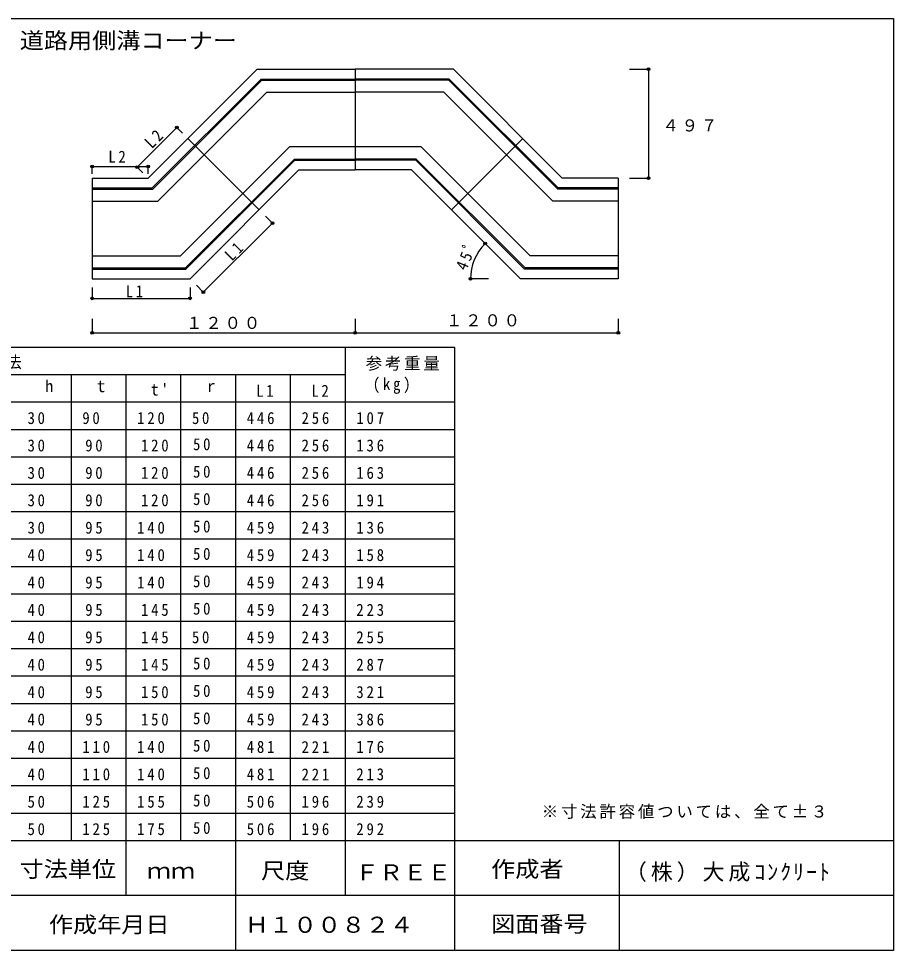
# Model space of a CAD drawing. Units: millimetres, scale not verified. Extents: x -1285 to 1215, y -900 to 800.
# Drawn here: x -381 to 1215, y -900 to 800 of the extents above; entities that cross this region are included whole.
import ezdxf
from ezdxf.enums import TextEntityAlignment as Align

# ---------------------------------------------------------------- set-up
doc = ezdxf.new("R2010")
doc.units = ezdxf.units.MM
doc.header["$LTSCALE"] = 10
doc.header["$PDMODE"] = 32
doc.header["$PDSIZE"] = 5
doc.layers.add('0-0', color=7, linetype='Continuous')
doc.styles.add('ＭＳ ゴシック', font='')
doc.styles.get('ＭＳ ゴシック').set_extended_font_data('MS Gothic')

msp = doc.modelspace()

# ---------------------------------------------------------------- linework, layer by layer
at = {"layer": '0-0'}
for p, q in [((54.07, 707.83), (-144.73, 509.03)), ((54.07, 707.83), (233.09, 707.83)), ((233.09, 707.83), (233.09, 523.83)), ((233.09, 707.83), (233.09, 523.83)), ((412.11, 707.83), (233.09, 707.83)), ((412.11, 707.83), (610.91, 509.03)), ((61.53, 689.83), (-137.27, 491.03)), ((62.36, 687.83), (-136.44, 489.03)), ((61.53, 689.83), (233.09, 689.83)), ((62.36, 687.83), (233.09, 687.83)), ((404.65, 689.83), (233.09, 689.83)), ((403.82, 687.83), (233.09, 687.83)), ((403.82, 687.83), (602.62, 489.03)), ((404.65, 689.83), (603.45, 491.03)), ((71.47, 665.83), (-127.33, 467.03)), ((71.47, 665.83), (233.09, 665.83)), ((394.71, 665.83), (233.09, 665.83)), ((394.71, 665.83), (593.51, 467.03)), ((57.64, 451.18), (-72.47, 581.29)), ((408.54, 451.18), (538.65, 581.29)), ((353.29, 565.83), (552.09, 367.03)), ((122.01, 543.83), (-76.79, 345.03)), ((122.83, 541.83), (-75.97, 343.03)), ((122.01, 543.83), (233.09, 543.83)), ((122.83, 541.83), (233.09, 541.83)), ((344.17, 543.83), (233.09, 543.83)), ((343.35, 541.83), (233.09, 541.83)), ((343.35, 541.83), (542.15, 343.03)), ((344.17, 543.83), (542.97, 345.03)), ((130.29, 523.83), (-68.51, 325.03)), ((130.29, 523.83), (233.09, 523.83)), ((335.89, 523.83), (233.09, 523.83)), ((335.89, 523.83), (534.69, 325.03)), ((-246.91, 509.03), (-144.73, 509.03)), ((713.09, 509.03), (610.91, 509.03)), ((-246.91, 491.03), (-137.27, 491.03)), ((-246.91, 489.03), (-136.44, 489.03)), ((713.09, 489.03), (602.62, 489.03)), ((713.09, 491.03), (603.45, 491.03)), ((-246.91, 467.03), (-127.33, 467.03)), ((713.09, 467.03), (593.51, 467.03)), ((-246.91, 367.03), (-85.91, 367.03)), ((713.09, 367.03), (552.09, 367.03)), ((-246.91, 345.03), (-76.79, 345.03)), ((-246.91, 343.03), (-75.97, 343.03)), ((713.09, 343.03), (542.15, 343.03)), ((713.09, 345.03), (542.97, 345.03)), ((215, -700), (215, 200)), ((215, 150), (-1085, 150)), ((-285, -700), (-285, 150)), ((-185, -700), (-185, 150)), ((-85, -700), (-85, 150)), ((15, -700), (15, 150)), ((115, -700), (115, 150)), ((415, 100), (-1285, 100)), ((415, 50), (-1285, 50)), ((415, 0), (-1285, 0)), ((415, -50), (-1285, -50)), ((415, -100), (-1285, -100)), ((415, -150), (-1285, -150)), ((415, -200), (-1285, -200)), ((415, -250), (-1285, -250)), ((415, -300), (-1285, -300)), ((415, -350), (-1285, -350)), ((415, -400), (-1285, -400)), ((415, -450), (-1285, -450)), ((415, -500), (-1285, -500)), ((415, -550), (-1285, -550)), ((415, -600), (-1285, -600)), ((415, -650), (-1285, -650))]:
    msp.add_line(p, q, dxfattribs=at)
at = {"layer": '0-0', "color": 4}
for p, q in [((733.22, 707.83), (768.09, 707.83)), ((768.09, 707.83), (768.09, 509.03)), ((-164.66, 528.97), (-92.4, 601.22)), ((-82.23, 591.05), (-92.4, 601.22)), ((-246.91, 530.34), (-144.73, 530.34)), ((-246.91, 516.79), (-246.91, 530.34)), ((-154.49, 518.8), (-164.66, 528.97)), ((-144.73, 516.79), (-144.73, 530.34)), ((733.22, 509.03), (768.09, 509.03)), ((-44.25, 300.77), (81.9, 426.92)), ((69.21, 439.61), (81.9, 426.92)), ((493.23, 366.49), (470.02, 389.7)), ((476.06, 325.03), (443.23, 325.03)), ((-246.91, 309.38), (-246.91, 289.63)), ((-68.51, 309.38), (-68.51, 289.63)), ((-56.94, 313.47), (-44.25, 300.77)), ((-246.91, 289.63), (-68.51, 289.63)), ((-246.91, 252.11), (-246.91, 226.55)), ((713.09, 252.11), (713.09, 226.55)), ((-246.91, 226.55), (233.09, 226.55))]:
    msp.add_line(p, q, dxfattribs=at)
at = {"layer": '0-0', "color": 2}
for p, q in [((1215, -700), (-1285, -700)), ((-185, -800), (-185, -700)), ((15, -900), (15, -700)), ((215, -800), (215, -700)), ((415, -900), (415, -700)), ((715, -900), (715, -700)), ((1215, -800), (-1285, -800))]:
    msp.add_line(p, q, dxfattribs=at)
msp.add_lwpolyline([(1215, -900), (-1285, -900), (-1285, 800), (1215, 800)], close=True, dxfattribs=at)
at = {"layer": '0-0'}
for points in [[(353.29, 565.83), (112.89, 565.83), (-85.91, 367.03)], [(-246.91, 509.03), (-246.91, 325.03), (-68.51, 325.03)], [(713.09, 509.03), (713.09, 325.03), (534.69, 325.03)], [(415, -700), (415, 200), (-1285, 200)]]:
    msp.add_lwpolyline(points, dxfattribs=at)
at = {"layer": '0-0', "color": 4}
msp.add_lwpolyline([(233.09, 252.11), (233.09, 226.55), (713.09, 226.55)], dxfattribs=at)
msp.add_arc((534.69, 325.03), 91.46, 134.99997, 180, dxfattribs=at)
for p in [(768.09, 707.83), (-92.4, 601.22), (-246.91, 530.34), (-164.66, 528.97), (-144.73, 530.34), (768.09, 509.03), (81.9, 426.92), (470.02, 389.7), (443.23, 325.03), (-246.91, 289.63), (-68.51, 289.63), (-44.25, 300.77), (-246.91, 226.55), (233.09, 226.55), (713.09, 226.55)]:
    msp.add_point(p, dxfattribs=at)

# ---------------------------------------------------------------- texts
at = {"layer": '0-0', "style": 'ＭＳ ゴシック', "width": 1.1}
for s, p in [('道路用側溝コーナー', (-379.09, 736.6)), ('寸法単位', (-379.5, -775.24)), ('ｍｍ', (-147.26, -778.22)), ('尺度', (61.17, -778.22)), ('ＦＲＥＥ', (232.28, -781.07)), ('作成者', (480.99, -775.24)), ('作成年月日', (-325.91, -876.47)), ('Ｈ１００８２４', (31.45, -876.71)), ('図面番号', (480.99, -875.24))]:
    msp.add_text(s, height=29.33, dxfattribs=at).set_placement(p, align=Align.BOTTOM_LEFT)
at = {"layer": '0-0', "style": 'ＭＳ ゴシック'}
for s, p in [('h', (-332.97, 111.93)), ('t', (-238.26, 111.93)), ('r', (-37.24, 111.93))]:
    msp.add_text(s, height=21.99, dxfattribs=at).set_placement(p, align=Align.BOTTOM_LEFT)
at = {"layer": '0-0', "attachment_point": 7, "style": 'ＭＳ ゴシック'}
for s, insert, char_height in [('\\T1.17;４９７', (793.66, 593.8), 21.99), ('\\T1.36;\\W0.9;L2', (-217.51, 537.12), 21.99), ('\\T1.36;\\W0.9;L1', (-185.81, 291.69), 21.99), ('\\T1.17;１２００', (-75.68, 233.52), 21.99), ('\\T1.17;１２００', (398.51, 238.17), 21.99), ('\\T1.17;寸\u3000\u3000法', (-510.97, 160), 21.99), ('\\T1.17;参考重量', (251.98, 157.48), 21.99), ('\\T1.38;\\W0.9;(kg)', (264.94, 115.36), 21.99), ("\\T1.36;\\W0.9;t'", (-139.68, 111.93), 21.99), ('\\T1.36;\\W0.9;L1', (52.28, 110), 21.99), ('\\T1.36;\\W0.9;L2', (153, 110), 21.99), ('\\T1.36;\\W0.9;30', (-365, 60), 21.99), ('\\T1.36;\\W0.9;90', (-265, 60), 21.99), ('\\T1.38;\\W0.9;120', (-165, 60), 21.99), ('\\T1.36;\\W0.9;50', (-65, 60), 21.99), ('\\T1.38;\\W0.9;446', (35, 60), 21.99), ('\\T1.38;\\W0.9;256', (135, 60), 21.99), ('\\T1.38;\\W0.9;107', (235, 60), 21.99), ('\\T1.36;\\W0.9;50', (-63.01, 12.18), 21.99), ('\\T1.36;\\W0.9;30', (-365, 10), 21.99), ('\\T1.36;\\W0.9;90', (-259.7, 10), 21.99), ('\\T1.38;\\W0.9;120', (-158.09, 10), 21.99), ('\\T1.38;\\W0.9;446', (35, 10), 21.99), ('\\T1.38;\\W0.9;256', (135, 10), 21.99), ('\\T1.38;\\W0.9;136', (235, 10), 21.99), ('\\T1.36;\\W0.9;50', (-63.01, -37.82), 21.99), ('\\T1.36;\\W0.9;30', (-365, -40), 21.99), ('\\T1.36;\\W0.9;90', (-259.7, -40), 21.99), ('\\T1.38;\\W0.9;120', (-158.09, -40), 21.99), ('\\T1.38;\\W0.9;446', (35, -40), 21.99), ('\\T1.38;\\W0.9;256', (135, -40), 21.99), ('\\T1.38;\\W0.9;163', (235, -40), 21.99), ('\\T1.36;\\W0.9;30', (-365, -90), 21.99), ('\\T1.36;\\W0.9;90', (-259.7, -90), 21.99), ('\\T1.38;\\W0.9;120', (-158.09, -90), 21.99), ('\\T1.36;\\W0.9;50', (-63.01, -87.82), 21.99), ('\\T1.38;\\W0.9;446', (35, -90), 21.99), ('\\T1.38;\\W0.9;256', (135, -90), 21.99), ('\\T1.38;\\W0.9;191', (235, -90), 21.99), ('\\T1.36;\\W0.9;30', (-365, -140), 21.99), ('\\T1.36;\\W0.9;95', (-259.7, -140), 21.99), ('\\T1.38;\\W0.9;140', (-165, -140), 21.99), ('\\T1.36;\\W0.9;50', (-63.01, -137.82), 21.99), ('\\T1.38;\\W0.9;459', (35, -140), 21.99), ('\\T1.38;\\W0.9;243', (135, -140), 21.99), ('\\T1.38;\\W0.9;136', (235, -140), 21.99), ('\\T1.36;\\W0.9;40', (-365, -190), 21.99), ('\\T1.36;\\W0.9;95', (-259.7, -190), 21.99), ('\\T1.38;\\W0.9;140', (-165, -190), 21.99), ('\\T1.36;\\W0.9;50', (-63.01, -187.82), 21.99), ('\\T1.38;\\W0.9;459', (35, -190), 21.99), ('\\T1.38;\\W0.9;243', (135, -190), 21.99), ('\\T1.38;\\W0.9;158', (235, -190), 21.99), ('\\T1.36;\\W0.9;40', (-365, -240), 21.99), ('\\T1.36;\\W0.9;95', (-259.7, -240), 21.99), ('\\T1.38;\\W0.9;140', (-165, -240), 21.99), ('\\T1.36;\\W0.9;50', (-63.01, -237.82), 21.99), ('\\T1.38;\\W0.9;459', (35, -240), 21.99), ('\\T1.38;\\W0.9;243', (135, -240), 21.99), ('\\T1.38;\\W0.9;194', (235, -240), 21.99), ('\\T1.36;\\W0.9;40', (-365, -290), 21.99), ('\\T1.36;\\W0.9;95', (-259.7, -290), 21.99), ('\\T1.38;\\W0.9;145', (-158.09, -290), 21.99), ('\\T1.36;\\W0.9;50', (-63.01, -287.82), 21.99), ('\\T1.38;\\W0.9;459', (35, -290), 21.99), ('\\T1.38;\\W0.9;243', (135, -290), 21.99), ('\\T1.38;\\W0.9;223', (235, -290), 21.99), ('\\T1.36;\\W0.9;40', (-365, -340), 21.99), ('\\T1.36;\\W0.9;95', (-259.7, -340), 21.99), ('\\T1.38;\\W0.9;145', (-158.09, -340), 21.99), ('\\T1.36;\\W0.9;50', (-65, -340), 21.99), ('\\T1.38;\\W0.9;459', (35, -340), 21.99), ('\\T1.38;\\W0.9;243', (135, -340), 21.99), ('\\T1.38;\\W0.9;255', (235, -340), 21.99), ('\\T1.36;\\W0.9;40', (-365, -390), 21.99), ('\\T1.36;\\W0.9;95', (-259.7, -390), 21.99), ('\\T1.38;\\W0.9;145', (-158.09, -390), 21.99), ('\\T1.36;\\W0.9;50', (-63.01, -387.82), 21.99), ('\\T1.38;\\W0.9;459', (35, -390), 21.99), ('\\T1.38;\\W0.9;243', (135, -390), 21.99), ('\\T1.38;\\W0.9;287', (235, -390), 21.99), ('\\T1.36;\\W0.9;40', (-365, -440), 21.99), ('\\T1.36;\\W0.9;95', (-259.7, -440), 21.99), ('\\T1.38;\\W0.9;150', (-158.09, -440), 21.99), ('\\T1.36;\\W0.9;50', (-63.01, -437.82), 21.99), ('\\T1.38;\\W0.9;459', (35, -440), 21.99), ('\\T1.38;\\W0.9;243', (135, -440), 21.99), ('\\T1.38;\\W0.9;321', (235, -440), 21.99), ('\\T1.36;\\W0.9;40', (-365, -490), 21.99), ('\\T1.36;\\W0.9;95', (-259.7, -490), 21.99), ('\\T1.38;\\W0.9;150', (-158.09, -490), 21.99), ('\\T1.36;\\W0.9;50', (-63.01, -487.82), 21.99), ('\\T1.38;\\W0.9;459', (35, -490), 21.99), ('\\T1.38;\\W0.9;243', (135, -490), 21.99), ('\\T1.38;\\W0.9;386', (235, -490), 21.99), ('\\T1.36;\\W0.9;40', (-365, -540), 21.99), ('\\T1.38;\\W0.9;110', (-265, -540), 21.99), ('\\T1.38;\\W0.9;140', (-165, -540), 21.99), ('\\T1.36;\\W0.9;50', (-63.01, -537.82), 21.99), ('\\T1.38;\\W0.9;481', (35, -540), 21.99), ('\\T1.38;\\W0.9;221', (135, -540), 21.99), ('\\T1.38;\\W0.9;176', (235, -540), 21.99), ('\\T1.36;\\W0.9;40', (-365, -590), 21.99), ('\\T1.38;\\W0.9;110', (-265, -590), 21.99), ('\\T1.38;\\W0.9;140', (-165, -590), 21.99), ('\\T1.36;\\W0.9;50', (-63.01, -587.82), 21.99), ('\\T1.38;\\W0.9;481', (35, -590), 21.99), ('\\T1.38;\\W0.9;221', (135, -590), 21.99), ('\\T1.38;\\W0.9;213', (235, -590), 21.99), ('\\T1.36;\\W0.9;50', (-365, -640), 21.99), ('\\T1.38;\\W0.9;125', (-265, -640), 21.99), ('\\T1.38;\\W0.9;155', (-165, -640), 21.99), ('\\T1.36;\\W0.9;50', (-63.01, -637.82), 21.99), ('\\T1.38;\\W0.9;506', (35, -640), 21.99), ('\\T1.38;\\W0.9;196', (135, -640), 21.99), ('\\T1.38;\\W0.9;239', (235, -640), 21.99), ('\\T1.17;※寸法許容値ついては、全て±３', (573.36, -660.12), 21.99), ('\\T1.36;\\W0.9;50', (-365, -690), 21.99), ('\\T1.38;\\W0.9;125', (-265, -690), 21.99), ('\\T1.38;\\W0.9;175', (-165, -690), 21.99), ('\\T1.36;\\W0.9;50', (-63.01, -687.82), 21.99), ('\\T1.38;\\W0.9;506', (35, -690), 21.99), ('\\T1.38;\\W0.9;196', (135, -690), 21.99), ('\\T1.38;\\W0.9;292', (235, -690), 21.99), ('\\T1.18;（株）大成ｺﾝｸﾘｰﾄ', (725.14, -775.24), 29.33)]:
    msp.add_mtext(s, dxfattribs=dict(at, insert=insert, char_height=char_height))
at = {"layer": '0-0', "char_height": 21.99, "attachment_point": 7, "style": 'ＭＳ ゴシック'}
for s, insert, rotation in [('\\T1.36;\\W0.9;L2', (-138.22, 561.73), 45), ('\\T1.36;\\W0.9;L1', (7.98, 356.5), 45), ('\\T1.37;\\W0.9;45ﾟ', (436.01, 338.85), 67.5)]:
    msp.add_mtext(s, dxfattribs=dict(at, insert=insert, rotation=rotation))

doc.saveas('drawing.dxf')
